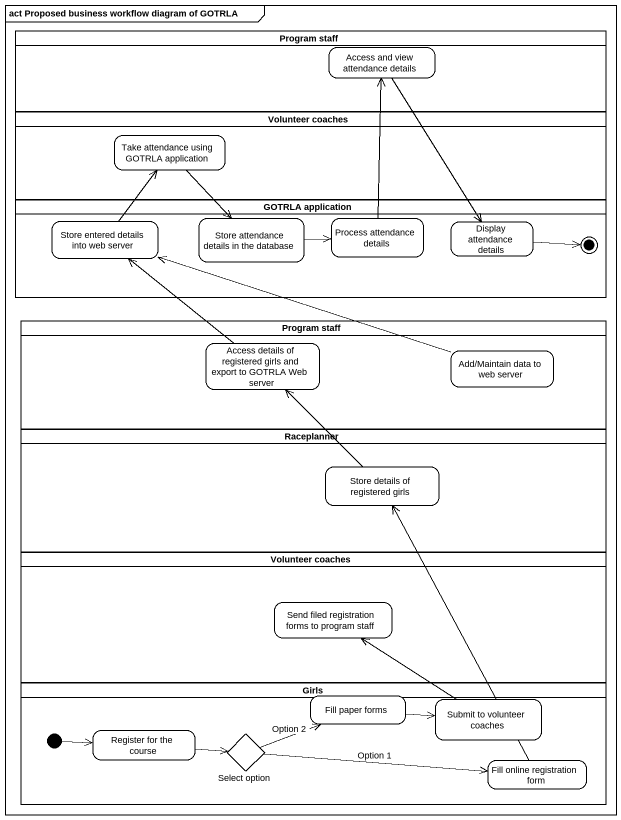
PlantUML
@startuml
mainframe act Proposed business workflow diagram of GOTRLA
hide empty description
state "Program staff" as Program_staff <<partition>> {
  state "Access and view attendance details" as Access_and_view_attendance
}
state "Volunteer coaches" as Volunteer_coaches <<partition>> {
  state "Take attendance using GOTRLA application" as Take_attendance_using
}
state "GOTRLA application" as GOTRLA_application <<partition>> {
  state "Store attendance details in the database" as Store_attendance_details_in
  state "Process attendance details" as Process_attendance_details
  state "Store entered details into web server" as Store_entered_details_into
  state "Display attendance details" as Display_attendance_details
  Display_attendance_details -right-> [*]
}
state "Program staff" as Program_staff_2 <<partition>> {
  state "Access details of registered girls and export to GOTRLA Web server" as Access_details_of
  state "Add/Maintain data to web server" as Add_Maintain_data_to_web
}
state Raceplanner <<partition>> {
  state "Store details of registered girls" as Store_details_of_registered
}
state "Volunteer coaches" as Volunteer_coaches_2 <<partition>> {
  state "Send filed registration forms to program staff" as Send_filed_registration
}
state Girls <<partition>> {
  state "Fill paper forms" as Fill_paper_forms
  state "Submit to volunteer coaches" as Submit_to_volunteer_coaches
  state "Register for the course" as Register_for_the_course
  state "Select option" as Select_option <<choice>>
  state "Fill online registration form" as Fill_online_registration
  [*] -right-> Register_for_the_course
}
Access_and_view_attendance --> Display_attendance_details
Take_attendance_using --> Store_attendance_details_in
Store_attendance_details_in -right-> Process_attendance_details
Process_attendance_details -up-> Access_and_view_attendance
Store_entered_details_into -up-> Take_attendance_using
Access_details_of -up-> Store_entered_details_into
Add_Maintain_data_to_web -left-> Store_entered_details_into
Store_details_of_registered -up-> Access_details_of
Fill_paper_forms -right-> Submit_to_volunteer_coaches
Submit_to_volunteer_coaches -up-> Send_filed_registration
Register_for_the_course -right-> Select_option
Select_option -right-> Fill_paper_forms : Option 2
Select_option -right-> Fill_online_registration : Option 1
Fill_online_registration -up-> Store_details_of_registered
@enduml
